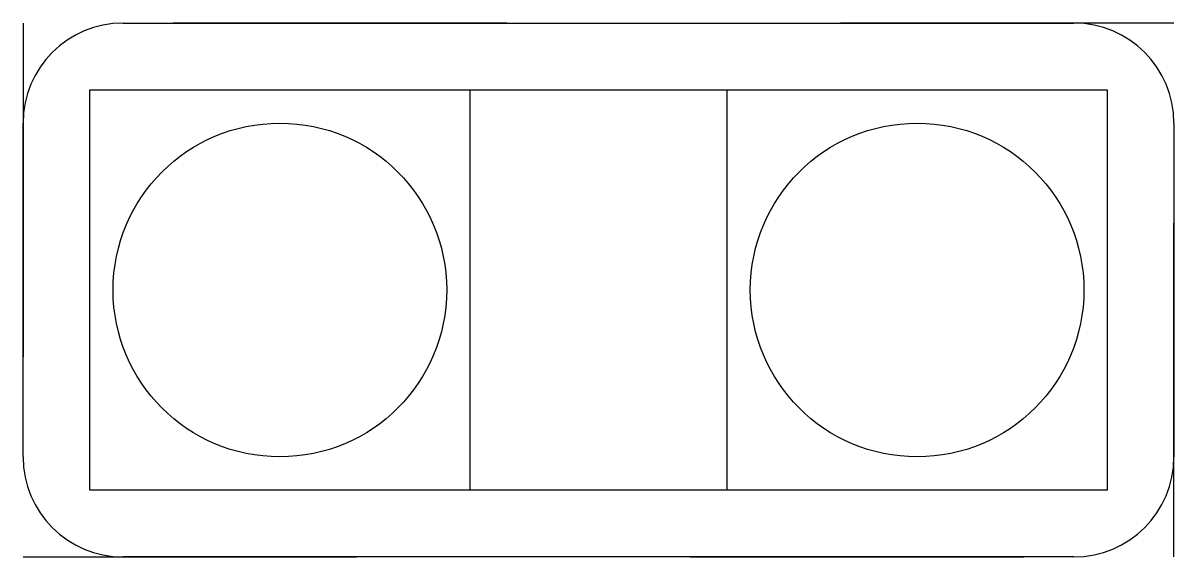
# Model space of a CAD drawing. Extents: x -0.77 to 2.68, y -0.8 to 0.8.
import ezdxf

# ---------------------------------------------------------------- set-up
doc = ezdxf.new("R2010")
doc.units = 0
doc.linetypes.add('虚线', pattern=[2, 1, -1])
for name, color, linetype in [('粗实线层', 7, 'CONTINUOUS'), ('细实线层', 7, 'CONTINUOUS'), ('虚线层', 6, '虚线')]:
    doc.layers.add(name, color=color, linetype=linetype)

msp = doc.modelspace()

# ---------------------------------------------------------------- linework, layer by layer
at = {"layer": '粗实线层'}
for p, q in [((-0.47, 0.8), (2.38, 0.8)), ((-0.77, -0.5), (-0.77, 0.5)), ((2.68, 0.5), (2.68, -0.5)), ((2.38, -0.8), (-0.47, -0.8))]:
    msp.add_line(p, q, dxfattribs=at)
for centre, start, end in [((-0.47, 0.5), 90, 180), ((2.38, 0.5), 0, 90), ((-0.47, -0.5), 180, 270), ((2.38, -0.5), 270, 0)]:
    msp.add_arc(centre, 0.3, start, end, dxfattribs=at)
at = {"layer": '细实线层'}
for p, q in [((-0.57, -0.6), (-0.57, 0.6)), ((-0.57, 0.6), (2.48, 0.6)), ((0.57, -0.6), (0.57, 0.6)), ((1.34, 0.6), (1.34, -0.6)), ((2.48, 0.6), (2.48, -0.6)), ((2.48, -0.6), (-0.57, -0.6))]:
    msp.add_line(p, q, dxfattribs=at)
for centre in [(0, 0), (1.91, 0)]:
    msp.add_circle(centre, 0.5, dxfattribs=at)
at = {"layer": '虚线层'}
msp.add_lwpolyline([(-0.77, 0.8), (-0.77, -0.8), (2.68, -0.8), (2.68, 0.8)], close=True, dxfattribs=at)

doc.saveas('drawing.dxf')
